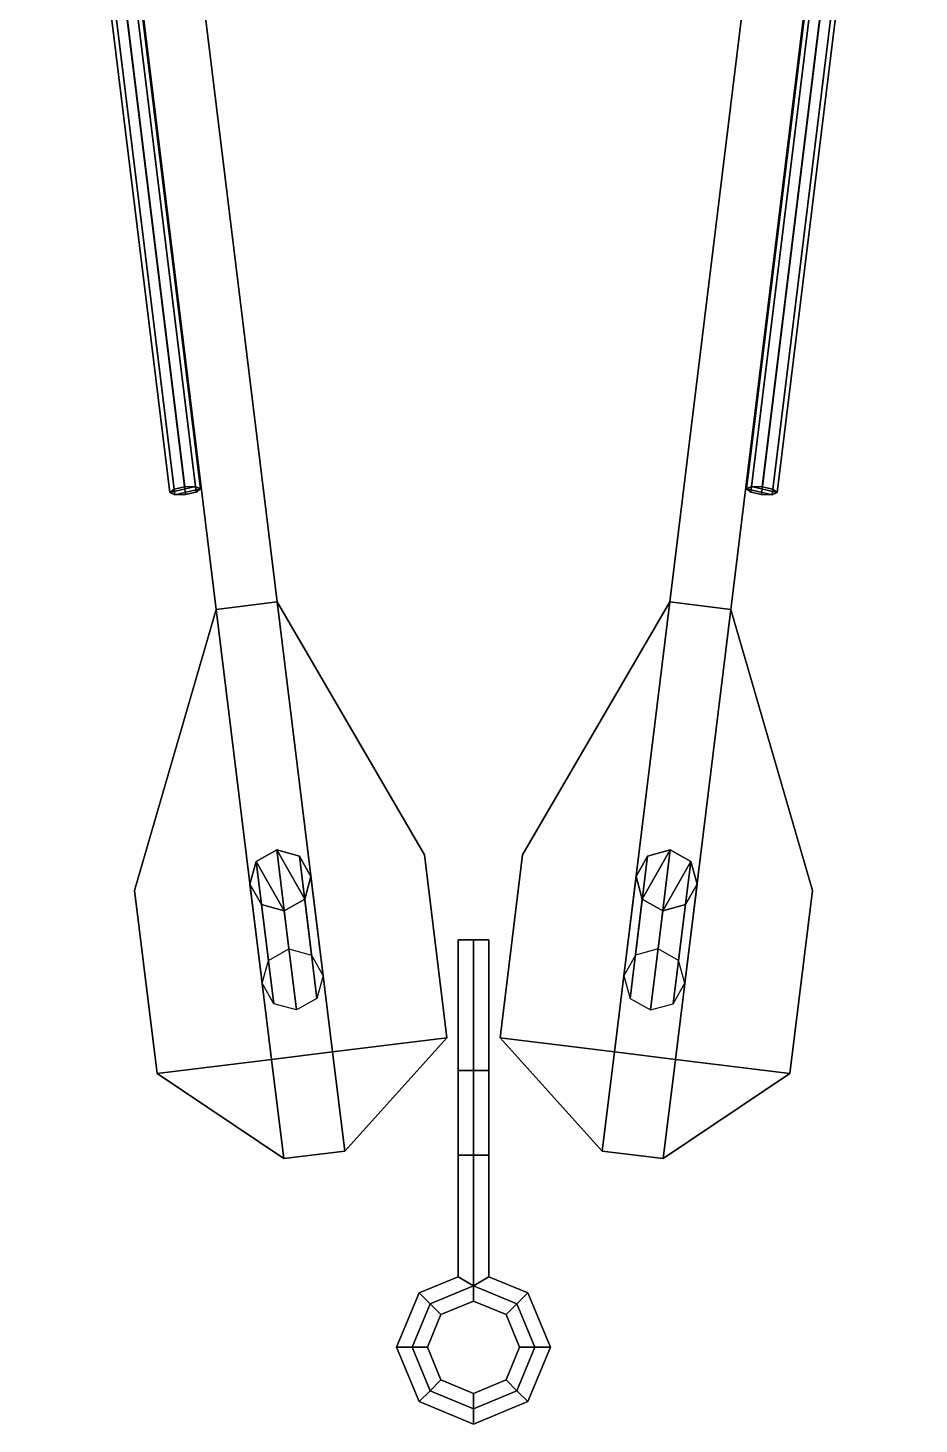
# Model space of a CAD drawing. Header units: millimetres. Extents: x -0.8 to 1, y -3.1 to 12.1.
# Drawn here: x -0.58 to 0.58, y -3.06 to -1.243 of the extents above; entities that cross this region are included whole.
import ezdxf

# ---------------------------------------------------------------- set-up
doc = ezdxf.new("R2010")
doc.units = ezdxf.units.MM
doc.layers.add('trail1', color=6, linetype='Continuous')
doc.layers.add('trail2', color=6, linetype='Continuous')

msp = doc.modelspace()

# ---------------------------------------------------------------- linework, layer by layer
for points in [[(0, -2.43, 0.05), (-0.02, -2.43, 0.03), (-0.02, -2.6, 0.03), (0, -2.6, 0.05)], [(-0.02, -2.43, 0.03), (0, -2.43, 0.01), (0, -2.6, 0.01), (-0.02, -2.6, 0.03)], [(0.02, -2.43, 0.03), (0, -2.43, 0.01), (-0.02, -2.43, 0.03), (0, -2.43, 0.05)], [(0.02, -2.43, 0.03), (0, -2.43, 0.05), (0, -2.6, 0.05), (0.02, -2.6, 0.03)], [(0, -2.43, 0.01), (0.02, -2.43, 0.03), (0.02, -2.6, 0.03), (0, -2.6, 0.01)], [(0, -2.6, 0.05), (-0.02, -2.6, 0.03), (-0.02, -2.71, 0.17), (0, -2.71, 0.19)], [(-0.02, -2.6, 0.03), (0, -2.6, 0.01), (0, -2.71, 0.15), (-0.02, -2.71, 0.17)], [(0.02, -2.6, 0.03), (0, -2.6, 0.05), (0, -2.71, 0.19), (0.02, -2.71, 0.17)], [(0, -2.6, 0.01), (0.02, -2.6, 0.03), (0.02, -2.71, 0.17), (0, -2.71, 0.15)], [(0, -2.71, 0.19), (-0.02, -2.71, 0.17), (-0.02, -2.8683, 0.17), (0, -2.88, 0.19)], [(-0.02, -2.71, 0.17), (0, -2.71, 0.15), (0, -2.88, 0.15), (-0.02, -2.8683, 0.17)], [(0.02, -2.71, 0.17), (0, -2.71, 0.19), (0, -2.88, 0.19), (0.02, -2.8683, 0.17)], [(0, -2.71, 0.15), (0.02, -2.71, 0.17), (0.02, -2.8683, 0.17), (0, -2.88, 0.15)], [(-0.0707, -2.8893, 0.17), (-0.0566, -2.9034, 0.19), (0, -2.88, 0.19), (-0.02, -2.8683, 0.17)], [(-0.0566, -2.9034, 0.15), (-0.0707, -2.8893, 0.17), (-0.02, -2.8683, 0.17), (0, -2.88, 0.15)], [(0.02, -2.8683, 0.17), (0, -2.88, 0.19), (0.0566, -2.9034, 0.19), (0.0707, -2.8893, 0.17)], [(0, -2.88, 0.15), (0.02, -2.8683, 0.17), (0.0707, -2.8893, 0.17), (0.0566, -2.9034, 0.15)], [(-0.0566, -2.9034, 0.19), (-0.0424, -2.9176, 0.17), (0, -2.9, 0.17), (0, -2.88, 0.19)], [(-0.0424, -2.9176, 0.17), (-0.0566, -2.9034, 0.15), (0, -2.88, 0.15), (0, -2.9, 0.17)], [(0, -2.88, 0.19), (0, -2.9, 0.17), (0.0424, -2.9176, 0.17), (0.0566, -2.9034, 0.19)], [(0, -2.9, 0.17), (0, -2.88, 0.15), (0.0566, -2.9034, 0.15), (0.0424, -2.9176, 0.17)], [(-0.1, -2.96, 0.17), (-0.08, -2.96, 0.19), (-0.0566, -2.9034, 0.19), (-0.0707, -2.8893, 0.17)], [(-0.08, -2.96, 0.15), (-0.1, -2.96, 0.17), (-0.0707, -2.8893, 0.17), (-0.0566, -2.9034, 0.15)], [(-0.08, -2.96, 0.19), (-0.06, -2.96, 0.17), (-0.0424, -2.9176, 0.17), (-0.0566, -2.9034, 0.19)], [(-0.06, -2.96, 0.17), (-0.08, -2.96, 0.15), (-0.0566, -2.9034, 0.15), (-0.0424, -2.9176, 0.17)], [(0.0566, -2.9034, 0.19), (0.0424, -2.9176, 0.17), (0.06, -2.96, 0.17), (0.08, -2.96, 0.19)], [(0.0424, -2.9176, 0.17), (0.0566, -2.9034, 0.15), (0.08, -2.96, 0.15), (0.06, -2.96, 0.17)], [(0.0707, -2.8893, 0.17), (0.0566, -2.9034, 0.19), (0.08, -2.96, 0.19), (0.1, -2.96, 0.17)], [(0.0566, -2.9034, 0.15), (0.0707, -2.8893, 0.17), (0.1, -2.96, 0.17), (0.08, -2.96, 0.15)], [(-0.0707, -3.0307, 0.17), (-0.0566, -3.0166, 0.19), (-0.08, -2.96, 0.19), (-0.1, -2.96, 0.17)], [(-0.0566, -3.0166, 0.15), (-0.0707, -3.0307, 0.17), (-0.1, -2.96, 0.17), (-0.08, -2.96, 0.15)], [(-0.0566, -3.0166, 0.19), (-0.0424, -3.0024, 0.17), (-0.06, -2.96, 0.17), (-0.08, -2.96, 0.19)], [(-0.0424, -3.0024, 0.17), (-0.0566, -3.0166, 0.15), (-0.08, -2.96, 0.15), (-0.06, -2.96, 0.17)], [(0.08, -2.96, 0.19), (0.06, -2.96, 0.17), (0.0424, -3.0024, 0.17), (0.0566, -3.0166, 0.19)], [(0.06, -2.96, 0.17), (0.08, -2.96, 0.15), (0.0566, -3.0166, 0.15), (0.0424, -3.0024, 0.17)], [(0.1, -2.96, 0.17), (0.08, -2.96, 0.19), (0.0566, -3.0166, 0.19), (0.0707, -3.0307, 0.17)], [(0.08, -2.96, 0.15), (0.1, -2.96, 0.17), (0.0707, -3.0307, 0.17), (0.0566, -3.0166, 0.15)], [(0, -3.04, 0.19), (0, -3.02, 0.17), (-0.0424, -3.0024, 0.17), (-0.0566, -3.0166, 0.19)], [(0, -3.02, 0.17), (0, -3.04, 0.15), (-0.0566, -3.0166, 0.15), (-0.0424, -3.0024, 0.17)], [(0.0566, -3.0166, 0.19), (0.0424, -3.0024, 0.17), (0, -3.02, 0.17), (0, -3.04, 0.19)], [(0.0424, -3.0024, 0.17), (0.0566, -3.0166, 0.15), (0, -3.04, 0.15), (0, -3.02, 0.17)], [(0, -3.06, 0.17), (0, -3.04, 0.19), (-0.0566, -3.0166, 0.19), (-0.0707, -3.0307, 0.17)], [(0, -3.04, 0.15), (0, -3.06, 0.17), (-0.0707, -3.0307, 0.17), (-0.0566, -3.0166, 0.15)], [(0.0707, -3.0307, 0.17), (0.0566, -3.0166, 0.19), (0, -3.04, 0.19), (0, -3.06, 0.17)], [(0.0566, -3.0166, 0.15), (0.0707, -3.0307, 0.17), (0, -3.06, 0.17), (0, -3.04, 0.15)]]:
    msp.add_3dface(points)
at = {"layer": 'trail1'}
for points in [[(0.4869, -0.1043, 0.55), (0.2553, -1.9901, 0.04), (0.2553, -1.9901, 0.24), (0.4869, -0.1043, 0.75)], [(0.5663, -0.1141, 0.55), (0.3347, -1.9999, 0.04), (0.2553, -1.9901, 0.04), (0.4869, -0.1043, 0.55)], [(0.4869, -0.1043, 0.75), (0.2553, -1.9901, 0.24), (0.3347, -1.9999, 0.24), (0.5663, -0.1141, 0.75)], [(0.3347, -1.9999, 0.24), (0.3347, -1.9999, 0.04), (0.5663, -0.1141, 0.55), (0.5663, -0.1141, 0.75)], [(0.5401, -0.3376, 0.58), (0.5464, -0.3346, 0.5663), (0.3616, -1.8398, 0.16), (0.3553, -1.8428, 0.1737)], [(0.5455, -0.3419, 0.5937), (0.5401, -0.3376, 0.58), (0.3553, -1.8428, 0.1737), (0.3607, -1.8471, 0.1873)], [(0.5594, -0.3451, 0.5993), (0.5455, -0.3419, 0.5937), (0.3607, -1.8471, 0.1873), (0.3746, -1.8503, 0.193)], [(0.5464, -0.3346, 0.5663), (0.5606, -0.3349, 0.5607), (0.3758, -1.8401, 0.1543), (0.3616, -1.8398, 0.16)], [(0.5736, -0.3454, 0.5937), (0.5594, -0.3451, 0.5993), (0.3746, -1.8503, 0.193), (0.3888, -1.8506, 0.1873)], [(0.5606, -0.3349, 0.5607), (0.5745, -0.3381, 0.5663), (0.3897, -1.8433, 0.16), (0.3758, -1.8401, 0.1543)], [(0.5799, -0.3424, 0.58), (0.5736, -0.3454, 0.5937), (0.3888, -1.8506, 0.1873), (0.395, -1.8476, 0.1737)], [(0.5745, -0.3381, 0.5663), (0.5799, -0.3424, 0.58), (0.395, -1.8476, 0.1737), (0.3897, -1.8433, 0.16)], [(0.3553, -1.8428, 0.1737), (0.3616, -1.8398, 0.16), (0.395, -1.8476, 0.1737), (0.3888, -1.8506, 0.1873)], [(0.3607, -1.8471, 0.1873), (0.3553, -1.8428, 0.1737), (0.3888, -1.8506, 0.1873), (0.3746, -1.8503, 0.193)], [(0.3616, -1.8398, 0.16), (0.3758, -1.8401, 0.1543), (0.3897, -1.8433, 0.16), (0.395, -1.8476, 0.1737)], [(0.2553, -1.9901, 0.04), (0.0638, -2.3193, 0.04), (0.0346, -2.5575, 0.04), (0.1834, -2.5757, 0.04)], [(0.2553, -1.9901, 0.04), (0.2553, -1.9901), (0.0638, -2.3193), (0.0638, -2.3193, 0.04)], [(0.2553, -1.9901, 0.04), (0.1834, -2.5757, 0.04), (0.1834, -2.5757, 0.14), (0.2553, -1.9901, 0.24)], [(0.2553, -1.9901, 0.24), (0.1834, -2.5757, 0.14), (0.2628, -2.5855, 0.14), (0.3347, -1.9999, 0.24)], [(0.3347, -1.9999, 0.04), (0.3347, -1.9999), (0.2553, -1.9901), (0.2553, -1.9901, 0.04)], [(0.2628, -2.5855, 0.14), (0.2628, -2.5855, 0.04), (0.3347, -1.9999, 0.04), (0.3347, -1.9999, 0.24)], [(0.2628, -2.5855, 0.04), (0.4117, -2.6038, 0.04), (0.441, -2.3656, 0.04), (0.3347, -1.9999, 0.04)], [(0.441, -2.3656, 0.04), (0.441, -2.3656), (0.3347, -1.9999), (0.3347, -1.9999, 0.04)], [(0.0638, -2.3193, 0.04), (0.0638, -2.3193), (0.0346, -2.5575), (0.0346, -2.5575, 0.04)], [(0.2107, -2.4498, 0.15), (0.1956, -2.4765, 0.15), (0.2115, -2.3475, 0.42), (0.2265, -2.3208, 0.42)], [(0.2402, -2.4417, 0.15), (0.2107, -2.4498, 0.15), (0.2265, -2.3208, 0.42), (0.256, -2.3126, 0.42)], [(0.2265, -2.3208, 0.42), (0.2115, -2.3475, 0.42), (0.2196, -2.377, 0.42), (0.256, -2.3126, 0.42)], [(0.256, -2.3126, 0.42), (0.2196, -2.377, 0.42), (0.2463, -2.392, 0.42), (0.2827, -2.3277, 0.42)], [(0.2668, -2.4567, 0.15), (0.2402, -2.4417, 0.15), (0.256, -2.3126, 0.42), (0.2827, -2.3277, 0.42)], [(0.2827, -2.3277, 0.42), (0.2463, -2.392, 0.42), (0.2758, -2.3839, 0.42), (0.2909, -2.3572, 0.42)], [(0.275, -2.4862, 0.15), (0.2668, -2.4567, 0.15), (0.2827, -2.3277, 0.42), (0.2909, -2.3572, 0.42)], [(0.1956, -2.4765, 0.15), (0.2038, -2.506, 0.15), (0.2196, -2.377, 0.42), (0.2115, -2.3475, 0.42)], [(0.26, -2.5129, 0.15), (0.275, -2.4862, 0.15), (0.2909, -2.3572, 0.42), (0.2758, -2.3839, 0.42)], [(0.2038, -2.506, 0.15), (0.2305, -2.5211, 0.15), (0.2463, -2.392, 0.42), (0.2196, -2.377, 0.42)], [(0.4117, -2.6038, 0.04), (0.4117, -2.6038), (0.441, -2.3656), (0.441, -2.3656, 0.04)], [(0.2305, -2.5211, 0.15), (0.26, -2.5129, 0.15), (0.2758, -2.3839, 0.42), (0.2463, -2.392, 0.42)], [(0.0346, -2.5575, 0.04), (0.0346, -2.5575, 0.04), (0.1676, -2.7048, 0.04), (0.1834, -2.5757, 0.04)], [(0.0346, -2.5575, 0.04), (0.0346, -2.5575), (0.1676, -2.7048), (0.1676, -2.7048, 0.04)], [(0.1834, -2.5757, 0.04), (0.1676, -2.7048, 0.04), (0.247, -2.7145, 0.04), (0.2628, -2.5855, 0.04)], [(0.1834, -2.5757, 0.14), (0.1834, -2.5757, 0.04), (0.2628, -2.5855, 0.04), (0.2628, -2.5855, 0.14)], [(0.2628, -2.5855, 0.04), (0.2628, -2.5855, 0.04), (0.247, -2.7145, 0.04), (0.4117, -2.6038, 0.04)], [(0.247, -2.7145, 0.04), (0.247, -2.7145), (0.4117, -2.6038), (0.4117, -2.6038, 0.04)], [(0.1676, -2.7048, 0.04), (0.1676, -2.7048), (0.247, -2.7145), (0.247, -2.7145, 0.04)]]:
    msp.add_3dface(points, dxfattribs=at)
at = {"layer": 'trail2'}
for points in [[(-0.5663, -0.1141, 0.55), (-0.3347, -1.9999, 0.04), (-0.2553, -1.9901, 0.04), (-0.4869, -0.1043, 0.55)], [(-0.4869, -0.1043, 0.75), (-0.2553, -1.9901, 0.24), (-0.3347, -1.9999, 0.24), (-0.5663, -0.1141, 0.75)], [(-0.4869, -0.1043, 0.55), (-0.2553, -1.9901, 0.04), (-0.2553, -1.9901, 0.24), (-0.4869, -0.1043, 0.75)], [(-0.3347, -1.9999, 0.24), (-0.3347, -1.9999, 0.04), (-0.5663, -0.1141, 0.55), (-0.5663, -0.1141, 0.75)], [(-0.5745, -0.3381, 0.5663), (-0.5799, -0.3424, 0.58), (-0.395, -1.8476, 0.1737), (-0.3897, -1.8433, 0.16)], [(-0.5799, -0.3424, 0.58), (-0.5736, -0.3454, 0.5937), (-0.3888, -1.8506, 0.1873), (-0.395, -1.8476, 0.1737)], [(-0.5606, -0.3349, 0.5607), (-0.5745, -0.3381, 0.5663), (-0.3897, -1.8433, 0.16), (-0.3758, -1.8401, 0.1543)], [(-0.5736, -0.3454, 0.5937), (-0.5594, -0.3451, 0.5993), (-0.3746, -1.8503, 0.193), (-0.3888, -1.8506, 0.1873)], [(-0.5464, -0.3346, 0.5663), (-0.5606, -0.3349, 0.5607), (-0.3758, -1.8401, 0.1543), (-0.3616, -1.8398, 0.16)], [(-0.5594, -0.3451, 0.5993), (-0.5455, -0.3419, 0.5937), (-0.3607, -1.8471, 0.1873), (-0.3746, -1.8503, 0.193)], [(-0.5401, -0.3376, 0.58), (-0.5464, -0.3346, 0.5663), (-0.3616, -1.8398, 0.16), (-0.3553, -1.8428, 0.1737)], [(-0.5455, -0.3419, 0.5937), (-0.5401, -0.3376, 0.58), (-0.3553, -1.8428, 0.1737), (-0.3607, -1.8471, 0.1873)], [(-0.3553, -1.8428, 0.1737), (-0.3616, -1.8398, 0.16), (-0.395, -1.8476, 0.1737), (-0.3888, -1.8506, 0.1873)], [(-0.3616, -1.8398, 0.16), (-0.3758, -1.8401, 0.1543), (-0.3897, -1.8433, 0.16), (-0.395, -1.8476, 0.1737)], [(-0.3607, -1.8471, 0.1873), (-0.3553, -1.8428, 0.1737), (-0.3888, -1.8506, 0.1873), (-0.3746, -1.8503, 0.193)], [(-0.2553, -1.9901, 0.24), (-0.1834, -2.5757, 0.14), (-0.2628, -2.5855, 0.14), (-0.3347, -1.9999, 0.24)], [(-0.3347, -1.9999, 0.04), (-0.3347, -1.9999), (-0.2553, -1.9901), (-0.2553, -1.9901, 0.04)], [(-0.2553, -1.9901, 0.04), (-0.1834, -2.5757, 0.04), (-0.1834, -2.5757, 0.14), (-0.2553, -1.9901, 0.24)], [(-0.2553, -1.9901, 0.04), (-0.2553, -1.9901), (-0.0638, -2.3193), (-0.0638, -2.3193, 0.04)], [(-0.2553, -1.9901, 0.04), (-0.0638, -2.3193, 0.04), (-0.0346, -2.5575, 0.04), (-0.1834, -2.5757, 0.04)], [(-0.441, -2.3656, 0.04), (-0.441, -2.3656), (-0.3347, -1.9999), (-0.3347, -1.9999, 0.04)], [(-0.2628, -2.5855, 0.04), (-0.4117, -2.6038, 0.04), (-0.441, -2.3656, 0.04), (-0.3347, -1.9999, 0.04)], [(-0.2628, -2.5855, 0.14), (-0.2628, -2.5855, 0.04), (-0.3347, -1.9999, 0.04), (-0.3347, -1.9999, 0.24)], [(-0.2668, -2.4567, 0.15), (-0.2402, -2.4417, 0.15), (-0.256, -2.3126, 0.42), (-0.2827, -2.3277, 0.42)], [(-0.256, -2.3126, 0.42), (-0.2196, -2.377, 0.42), (-0.2463, -2.392, 0.42), (-0.2827, -2.3277, 0.42)], [(-0.2402, -2.4417, 0.15), (-0.2107, -2.4498, 0.15), (-0.2265, -2.3208, 0.42), (-0.256, -2.3126, 0.42)], [(-0.2265, -2.3208, 0.42), (-0.2115, -2.3475, 0.42), (-0.2196, -2.377, 0.42), (-0.256, -2.3126, 0.42)], [(-0.2107, -2.4498, 0.15), (-0.1956, -2.4765, 0.15), (-0.2115, -2.3475, 0.42), (-0.2265, -2.3208, 0.42)], [(-0.0638, -2.3193, 0.04), (-0.0638, -2.3193), (-0.0346, -2.5575), (-0.0346, -2.5575, 0.04)], [(-0.275, -2.4862, 0.15), (-0.2668, -2.4567, 0.15), (-0.2827, -2.3277, 0.42), (-0.2909, -2.3572, 0.42)], [(-0.2827, -2.3277, 0.42), (-0.2463, -2.392, 0.42), (-0.2758, -2.3839, 0.42), (-0.2909, -2.3572, 0.42)], [(-0.26, -2.5129, 0.15), (-0.275, -2.4862, 0.15), (-0.2909, -2.3572, 0.42), (-0.2758, -2.3839, 0.42)], [(-0.1956, -2.4765, 0.15), (-0.2038, -2.506, 0.15), (-0.2196, -2.377, 0.42), (-0.2115, -2.3475, 0.42)], [(-0.4117, -2.6038, 0.04), (-0.4117, -2.6038), (-0.441, -2.3656), (-0.441, -2.3656, 0.04)], [(-0.2038, -2.506, 0.15), (-0.2305, -2.5211, 0.15), (-0.2463, -2.392, 0.42), (-0.2196, -2.377, 0.42)], [(-0.2305, -2.5211, 0.15), (-0.26, -2.5129, 0.15), (-0.2758, -2.3839, 0.42), (-0.2463, -2.392, 0.42)], [(-0.0346, -2.5575, 0.04), (-0.0346, -2.5575, 0.04), (-0.1676, -2.7048, 0.04), (-0.1834, -2.5757, 0.04)], [(-0.0346, -2.5575, 0.04), (-0.0346, -2.5575), (-0.1676, -2.7048), (-0.1676, -2.7048, 0.04)], [(-0.1834, -2.5757, 0.14), (-0.1834, -2.5757, 0.04), (-0.2628, -2.5855, 0.04), (-0.2628, -2.5855, 0.14)], [(-0.1834, -2.5757, 0.04), (-0.1676, -2.7048, 0.04), (-0.247, -2.7145, 0.04), (-0.2628, -2.5855, 0.04)], [(-0.2628, -2.5855, 0.04), (-0.2628, -2.5855, 0.04), (-0.247, -2.7145, 0.04), (-0.4117, -2.6038, 0.04)], [(-0.247, -2.7145, 0.04), (-0.247, -2.7145), (-0.4117, -2.6038), (-0.4117, -2.6038, 0.04)], [(-0.1676, -2.7048, 0.04), (-0.1676, -2.7048), (-0.247, -2.7145), (-0.247, -2.7145, 0.04)]]:
    msp.add_3dface(points, dxfattribs=at)

doc.saveas('drawing.dxf')
